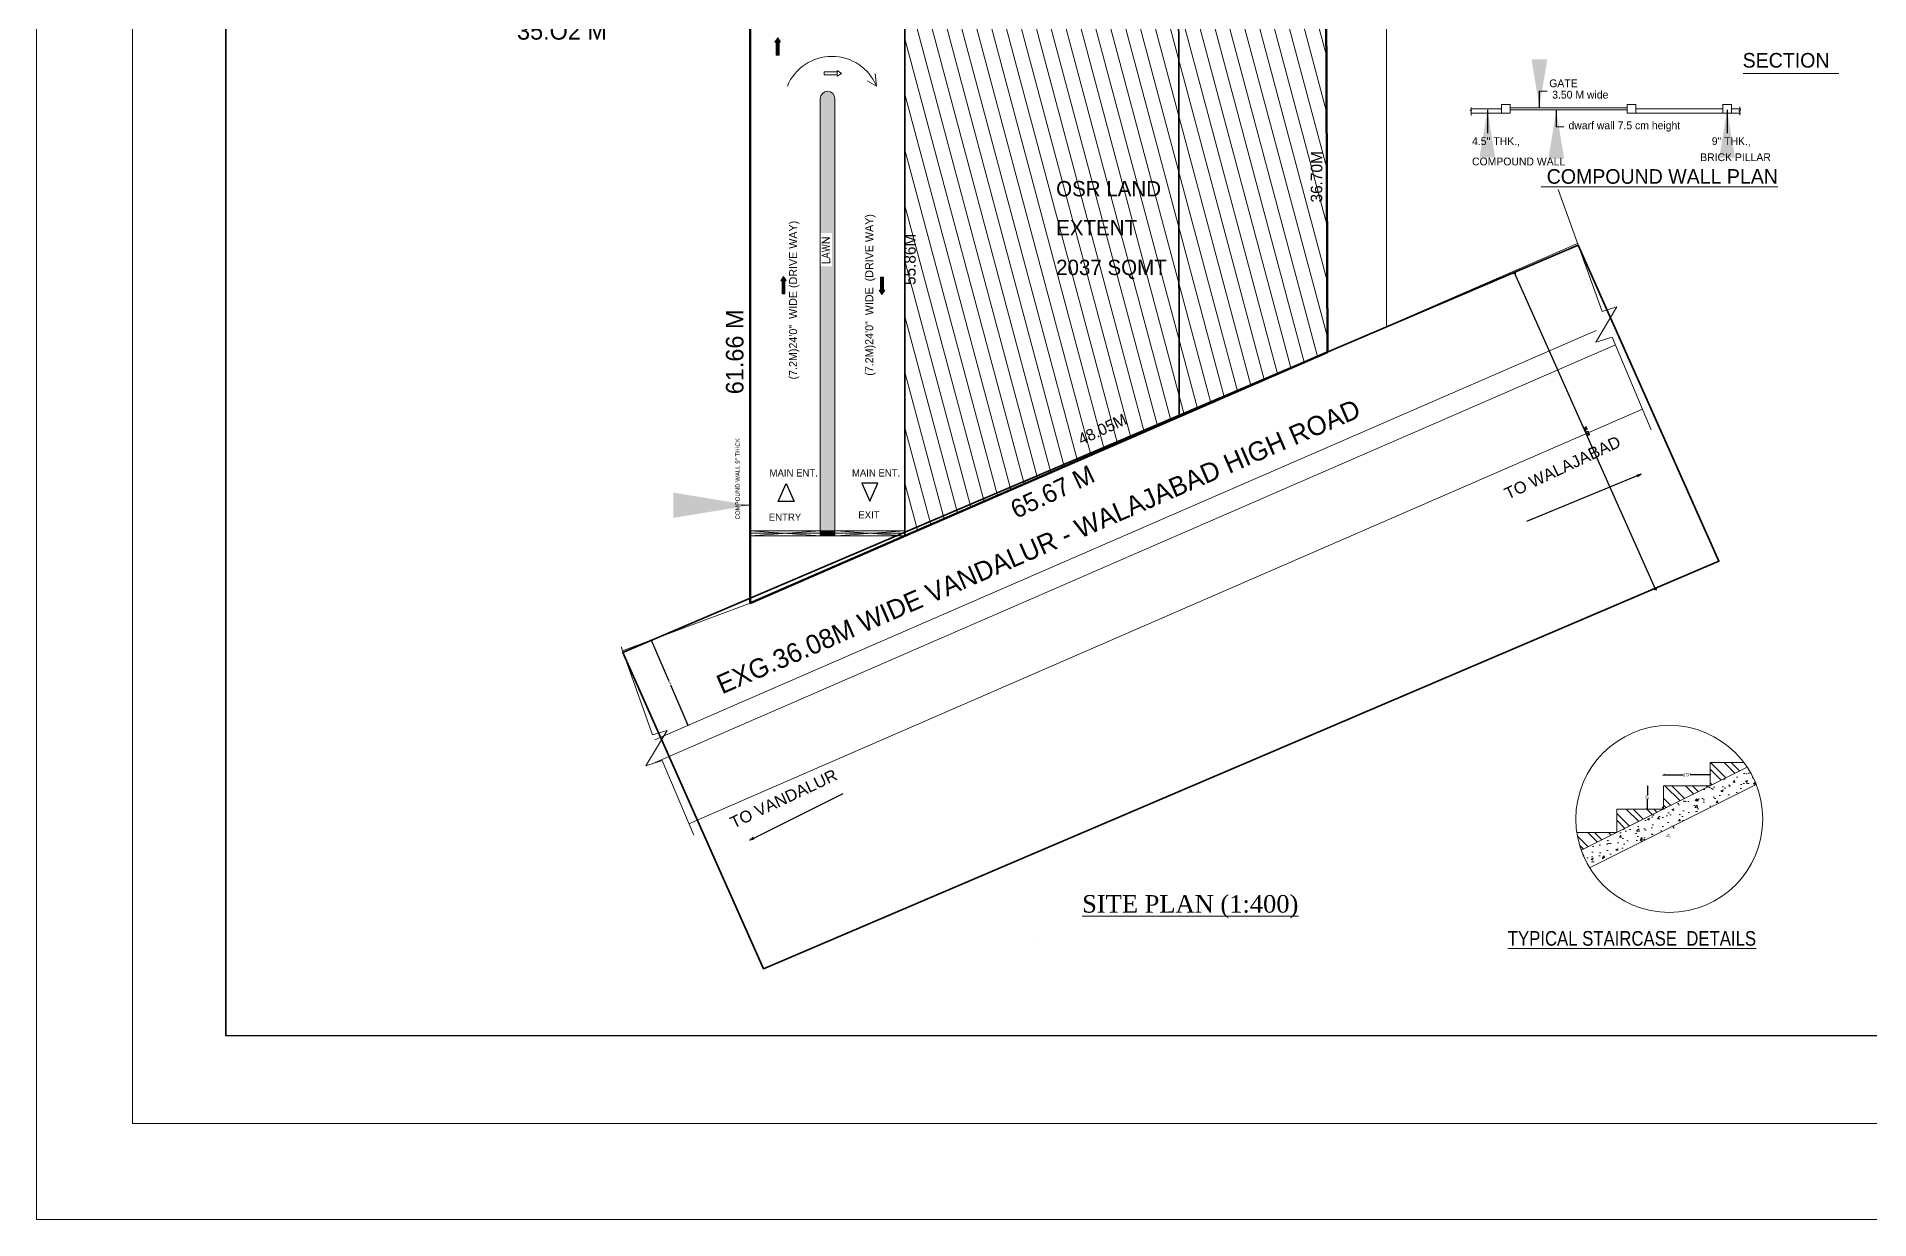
# Model space of a CAD drawing. Header units: metres. Extents: x 43 to 977, y 102 to 459.
# Drawn here: x 42.9 to 234.1, y 102.3 to 225.7 of the extents above; entities that cross this region are included whole.
import ezdxf
from ezdxf.enums import TextEntityAlignment as Align

# ---------------------------------------------------------------- set-up
doc = ezdxf.new("R2010")
doc.units = ezdxf.units.M
doc.header["$MEASUREMENT"] = 0
doc.header["$PDMODE"] = 3
doc.linetypes.add('CENTER', pattern=[2, 1.25, -0.25, 0.25, -0.25])
doc.linetypes.add('HIDDEN2', pattern=[0.1875, 0.125, -0.0625])
doc.layers.get('0').update_dxf_attribs({"lineweight": 0})
doc.layers.get('Defpoints').update_dxf_attribs({"lineweight": 0})
for name, color, linetype, lineweight in [('1', 8, 'Continuous', 0), ('4', 4, 'Continuous', 0), ('6', 6, 'Continuous', 0), ('8', 8, 'CENTER', 0), ('BLK_1_LVL_0_FRONT_SETBACK', 4, 'Continuous', 35), ('BO', 7, 'Continuous', 0), ('COL', 7, 'Continuous', 0), ('cw', 5, 'Continuous', 0), ('DIM', 6, 'Continuous', 0), ('DOOR', 1, 'Continuous', 0), ('ELEV', 2, 'Continuous', 0), ('FLOOR 03', 120, 'Continuous', 0), ('FLOOR-GROUND', 231, 'Continuous', 0), ('ILAND', 7, 'Continuous', 0), ('NOTIFIED_ROAD', 7, 'Continuous', 35), ('OSR_PLAN', 7, 'Continuous', 35), ('PLOT_BOUNDARY', 4, 'Continuous', 35), ('ROAD_WIDTH', 5, 'HIDDEN2', 5), ('TE', 9, 'Continuous', 0), ('TEXT', 130, 'Continuous', 0), ('Title', 3, 'Continuous', 0), ('WAL', 6, 'Continuous', 0), ('WALL', 7, 'Continuous', 0), ('WALL200', 41, 'Continuous', 0)]:
    doc.layers.add(name, color=color, linetype=linetype, lineweight=lineweight)
doc.styles.add('ARIAL', font='arial.ttf')
doc.styles.add('ARIAL NARROW', font='')
doc.styles.add('ROMANS', font='ROMANS.shx')
doc.styles.get("Standard").update_dxf_attribs({"font": 'romans.shx'})
doc.styles.add('style2', font='romantic.ttf')
doc.styles.add('style7', font='ARIALN.TTF', dxfattribs={"height": 9})
doc.styles.add('visa', font='swissc.ttf')
doc.styles.get('ARIAL NARROW').set_extended_font_data('Lydian BT')
doc.dimstyles.new('Copy of o3 400', dxfattribs={"dimscale": 0.23, "dimtxt": 0.9, "dimasz": 1, "dimexe": 5, "dimexo": 9, "dimgap": 0.23, "dimtad": 0, "dimlfac": 4, "dimzin": 3, "dimdsep": 46, "dimtxsty": 'visa', "dimblk": 'ARCHTICK', "dimcen": 0.09, "dimse1": 1, "dimse2": 1, "dimclrd": 7, "dimclre": 256, "dimclrt": 7, "dimadec": 0, "dimazin": 0, "dimtfac": 0.23, "dimtofl": 0, "dimtmove": 2, "dimatfit": 1, "dimldrblk": 'ARCHTICK', "dimfxl": 0, "dimtolj": 1, "dimtzin": 0, "dimarcsym": 0})
doc.dimstyles.new('Copy of S-2', dxfattribs={"dimtxt": 10.5, "dimasz": 5, "dimexe": 2, "dimexo": 50, "dimgap": 5, "dimtad": 0, "dimtoh": 1, "dimdec": 1, "dimzin": 0, "dimdsep": 46, "dimlunit": 4, "dimtxsty": 'ARIAL NARROW', "dimcen": 0.09, "dimdle": 3, "dimse1": 1, "dimse2": 1, "dimclrd": 35, "dimclre": 35, "dimclrt": 5, "dimadec": 0, "dimazin": 0, "dimtfac": 1, "dimtdec": 1, "dimtofl": 0, "dimtmove": 0, "dimatfit": 3, "dimfxl": 0, "dimtolj": 1, "dimtzin": 0, "dimarcsym": 0})
doc.dimstyles.new('Copy(2) of S-2', dxfattribs={"dimtxt": 10.5, "dimasz": 8, "dimexe": 2, "dimexo": 50, "dimgap": 5, "dimtad": 0, "dimtoh": 1, "dimdec": 1, "dimzin": 0, "dimdsep": 46, "dimlunit": 4, "dimtxsty": 'ARIAL NARROW', "dimcen": 0.09, "dimdle": 3, "dimse1": 1, "dimse2": 1, "dimclrd": 7, "dimclre": 13, "dimclrt": 7, "dimadec": 0, "dimazin": 0, "dimtfac": 1, "dimtdec": 1, "dimtofl": 0, "dimtmove": 0, "dimatfit": 3, "dimfxl": 0, "dimtolj": 1, "dimtzin": 0, "dimlwd": 13, "dimarcsym": 0})
doc.dimstyles.new('o3', dxfattribs={"dimscale": 0.23, "dimtxt": 0.9, "dimasz": 1, "dimexe": 5, "dimexo": 9, "dimgap": 0.23, "dimtad": 0, "dimzin": 3, "dimdsep": 46, "dimtxsty": 'visa', "dimblk": 'ARCHTICK', "dimcen": 0.09, "dimse1": 1, "dimse2": 1, "dimclrd": 7, "dimclre": 256, "dimclrt": 7, "dimadec": 0, "dimazin": 0, "dimtfac": 0.23, "dimtofl": 0, "dimtmove": 2, "dimatfit": 1, "dimldrblk": 'ARCHTICK', "dimfxl": 0, "dimtolj": 1, "dimtzin": 0, "dimarcsym": 0})
doc.dimstyles.new('S1', dxfattribs={"dimtxt": 0.27, "dimasz": 0.025, "dimexe": 3, "dimexo": 0, "dimgap": 0.025, "dimtad": 1, "dimzin": 4, "dimdsep": 46, "dimtxsty": 'ROMANS', "dimblk": 'ARR', "dimcen": 2.5, "dimse1": 1, "dimse2": 1, "dimclrd": 13, "dimclre": 10, "dimclrt": 43, "dimadec": 0, "dimazin": 0, "dimtfac": 0.6, "dimtix": 1, "dimtmove": 2, "dimatfit": 3, "dimldrblk": 'A', "dimfxl": 0, "dimtolj": 1, "dimtzin": 0, "dimarcsym": 0})

# ---------------------------------------------------------------- blocks, each defined once
blk = doc.blocks.new('_ArchTick')
at = {"color": 0, "const_width": 0.15}
blk.add_lwpolyline([(-0.5, -0.5), (0.5, 0.5)], dxfattribs=at)
blk = doc.blocks.new('*D641')
at = {"layer": 'Defpoints', "color": 0, "lineweight": 30}
for p in [(212.6, 145.08), (213.59, 143.31), (213.59, 143.31)]:
    blk.add_point(p, dxfattribs=at)
at = {"layer": 'WALL', "color": 7, "lineweight": -2}
for p, q in [((212.6, 145.08), (212.49, 145.29)), ((213.59, 143.31), (213.7, 143.11))]:
    blk.add_line(p, q, dxfattribs=at)
at = {"layer": 'WALL', "color": 7, "lineweight": -2, "xscale": 0.23, "yscale": 0.23, "zscale": 0.23}
for p, rotation in [((212.6, 145.08), 299.1256901499512), ((213.59, 143.31), 119.1256901499512)]:
    blk.add_blockref('_ArchTick', p, dxfattribs=dict(at, rotation=rotation))
at = {"layer": 'WALL', "color": 7, "insert": (213.1, 142.24), "char_height": 0.345, "attachment_point": 5, "rotation": 299.1257, "style": 'visa'}
blk.add_mtext('\\A1;5"', dxfattribs=at)
blk = doc.blocks.new('*D290')
at = {"layer": 'Defpoints', "color": 0, "lineweight": 30}
for p in [(217.48, 148.68), (212.6, 145.16), (217.48, 145.16)]:
    blk.add_point(p, dxfattribs=at)
at = {"layer": 'WALL', "color": 7, "lineweight": -2}
for p, q in [((212.6, 148.68), (214.68, 148.68)), ((217.48, 148.68), (215.4, 148.68))]:
    blk.add_line(p, q, dxfattribs=at)
at = {"layer": 'WALL', "color": 7, "lineweight": -2, "xscale": 0.23, "yscale": 0.23, "zscale": 0.23, "rotation": 180}
blk.add_blockref('_ArchTick', (212.6, 148.68), dxfattribs=at)
at = {"layer": 'WALL', "color": 7, "lineweight": -2, "xscale": 0.23, "yscale": 0.23, "zscale": 0.23}
blk.add_blockref('_ArchTick', (217.48, 148.68), dxfattribs=at)
at = {"layer": 'WALL', "color": 7, "insert": (215.04, 148.68), "char_height": 0.345, "attachment_point": 5, "style": 'visa'}
blk.add_mtext('\\A1;1\'0"', dxfattribs=at)
blk = doc.blocks.new('*D638')
at = {"layer": 'Defpoints', "color": 0, "lineweight": 30}
for p in [(212.6, 147.52), (210.93, 145.08), (212.6, 145.08)]:
    blk.add_point(p, dxfattribs=at)
at = {"layer": 'WALL', "color": 7, "lineweight": -2}
for p, q in [((210.93, 147.52), (210.93, 146.52)), ((210.93, 145.08), (210.93, 146.09))]:
    blk.add_line(p, q, dxfattribs=at)
at = {"layer": 'WALL', "color": 7, "lineweight": -2, "xscale": 0.23, "yscale": 0.23, "zscale": 0.23}
for p, rotation in [((210.93, 147.52), 90), ((210.93, 145.08), 270)]:
    blk.add_blockref('_ArchTick', p, dxfattribs=dict(at, rotation=rotation))
at = {"layer": 'WALL', "color": 7, "insert": (210.93, 146.3), "char_height": 0.345, "attachment_point": 5, "rotation": 90, "style": 'visa'}
blk.add_mtext('\\A1;6"', dxfattribs=at)
blk = doc.blocks.new('*D843')
at = {"layer": 'Defpoints', "color": 0, "lineweight": 30, "ltscale": 20}
for p in [(107.21, 162.79), (110.89, 153.82), (111.07, 153.91)]:
    blk.add_point(p, dxfattribs=at)
at = {"layer": 'TEXT', "color": 7, "lineweight": -2, "ltscale": 20}
for p, q in [((107.02, 162.71), (108.84, 158.53)), ((110.89, 153.82), (109.07, 158.01))]:
    blk.add_line(p, q, dxfattribs=at)
at = {"layer": 'TEXT', "color": 7, "lineweight": -2, "ltscale": 20, "xscale": 0.23, "yscale": 0.23, "zscale": 0.23}
for p, rotation in [((107.02, 162.71), 113.496472540876), ((110.89, 153.82), 293.496472540876)]:
    blk.add_blockref('_ArchTick', p, dxfattribs=dict(at, rotation=rotation))
at = {"layer": 'TEXT', "color": 7, "lineweight": 80, "ltscale": 20, "insert": (108.96, 158.27), "char_height": 0.207, "attachment_point": 5, "rotation": 293.4965, "style": 'visa'}
blk.add_mtext('\\A1;9.69', dxfattribs=at)
blk = doc.blocks.new('A')
at = {"layer": 'DIM', "linetype": 'ByBlock'}
for p, q in [((-5, 0), (5, 0)), ((-3, -3), (3, 3)), ((0, 5), (0, -5))]:
    blk.add_line(p, q, dxfattribs=at)
blk = doc.blocks.new('ARROW')
at = {"layer": 'WALL'}
blk.add_blockref('A', (0, 0), dxfattribs=at)
blk = doc.blocks.new('ARR')
at = {"layer": 'DIM'}
blk.add_blockref('ARROW', (0, 0), dxfattribs=at)
blk = doc.blocks.new('*D903')
at = {"layer": 'Defpoints', "color": 0, "linetype": 'ByBlock', "lineweight": 30}
for p in [(203.71, 203.9), (197.1, 200.96), (218.38, 170.94)]:
    blk.add_point(p, dxfattribs=at)
at = {"layer": 'ROAD_WIDTH', "color": 1, "linetype": 'ByBlock', "lineweight": -2}
blk.add_line((211.77, 168.02), (197.11, 200.94), dxfattribs=at)
at = {"layer": 'ROAD_WIDTH', "color": 1, "linetype": 'ByBlock', "lineweight": -2, "xscale": 0.025, "yscale": 0.025, "zscale": 0.025}
for p, rotation in [((197.1, 200.96), 114.0030880937854), ((211.78, 168), 294.0030880937854)]:
    blk.add_blockref('ARR', p, dxfattribs=dict(at, rotation=rotation))
at = {"layer": 'ROAD_WIDTH', "color": 1, "linetype": 'ByBlock', "lineweight": 30, "insert": (204.59, 184.54), "char_height": 0.27, "attachment_point": 5, "rotation": 294.0031, "style": 'ROMANS'}
blk.add_mtext('\\A1;36.08', dxfattribs=at)

msp = doc.modelspace()

# ---------------------------------------------------------------- hatches: boundary and pattern name
at = {"layer": '8'}
h = msp.add_hatch(dxfattribs=at)
h.set_pattern_fill('ANSI32', color=256, scale=4.063389, angle=90, style=0)
h.set_pattern_definition([(135, (-2711.4125, -298.6375), (-1.0774687, -1.0774687), []), (135, (-2711.4125, -297.9191), (-1.0774687, -1.0774687), [])])
h.paths.add_polyline_path([(207.72597, 145.0846), (207.72597, 142.64656), (212.60204, 145.0846)])
h.paths.add_polyline_path([(203.56367, 142.64656, 0.04900765), (204.02495, 140.79605), (207.72597, 142.64656)])
h.paths.add_polyline_path([(217.47811, 147.52263), (212.60204, 147.52263), (212.60204, 145.0846)])
h.paths.add_polyline_path([(217.47811, 147.52263), (221.34166, 149.45441, 0.015914745), (220.98261, 149.96066), (217.47811, 149.96066)])
h = msp.add_hatch(dxfattribs=at)
h.set_pattern_fill('AR-CONC', color=256, scale=0.304754, style=0)
h.set_pattern_definition([(50, (-460.4638, -81.2758), (2.1858802, -0.1912397), [0.2285656, -2.514222]), (355, (-460.4638, -81.2758), (-0.4228505, 2.292337), [0.1828525, -2.0113775]), (100.4514, (-460.2816, -81.2917), (1.7630314, 2.1010957), [0.194251, -2.13676]), (46.1842, (-460.4638, -80.6663), (3.252461, -0.504426), [0.342848, -3.771333]), (96.6356, (-460.1927, -80.7083), (2.848423, 2.968665), [0.291376, -3.205139]), (351.1842, (-460.4638, -80.6663), (2.848421, 2.968667), [0.274279, -3.017066]), (21, (-460.159, -80.8186), (1.819099, -1.226998), [0.2285656, -2.514222]), (326, (-460.159, -80.8186), (0.7415136, 2.209925), [0.1828525, -2.0113775]), (71.4514, (-460.0074, -80.9209), (2.5606134, 0.982925), [0.194251, -2.13676]), (37.5, (-460.4638, -81.2758), (0.0370577, 1.0145079), [0, -1.9869971, 0, -2.0418529, 0, -2.0189963]), (7.5, (-460.4638, -81.2758), (0.8017154, 1.2019861), [0, -1.1641609, 0, -1.941284, 0, -0.7695043]), (327.5, (-461.1434, -81.2758), (1.6268461, -0.0687369), [0, -0.7618854, 0, -2.3770824, 0, -3.1542056]), (317.5, (-461.4481, -81.2758), (1.777284, 0.305074), [0, -0.990451, 0, -1.5786265, 0, -2.239943])])
h.paths.add_polyline_path([(204.02495, 140.79605, 0.052233021), (204.90257, 138.96336), (222.28125, 147.6527, 0.052233021), (221.34166, 149.45441)])
at = {"layer": 'TE', "ltscale": 20}
h = msp.add_hatch(dxfattribs=at)
h.set_pattern_fill('ANSI31', color=256, scale=12, angle=60)
h.set_pattern_definition([(105, (-321884.5662, -37256.1197), (-1.4488887394, -0.388228568), [])])
h.paths.add_polyline_path([(177.4193, 229.44461), (133.49294, 229.44463), (133.49294, 173.59256), (177.55847, 192.74957)])
h.paths.add_polyline_path([(177.3472, 208.04517), (177.37358, 214.05972), (175.52614, 214.06782), (175.49975, 208.05328)], flags=24)
h.paths.add_polyline_path([(134.93415, 199.43588), (134.96054, 205.45042), (133.11309, 205.45853), (133.08671, 199.44398)], flags=9)
h.paths.add_polyline_path([(151.7346, 226.69246), (157.74915, 226.66607), (157.75725, 228.51352), (151.74271, 228.5399)], flags=24)
h.paths.add_polyline_path([(151.76669, 182.59226), (157.21395, 185.14234), (156.43066, 186.81554), (150.9834, 184.26546)], flags=24)
h.paths.add_polyline_path([(148.84878, 200.33494), (160.48908, 200.33494), (160.48908, 202.79823), (148.84878, 202.79823)], flags=24)
h.paths.add_polyline_path([(148.855, 204.51102), (156.45527, 204.51102), (156.45527, 206.93699), (148.855, 206.93699)], flags=24)
h.paths.add_polyline_path([(148.84878, 208.54353), (159.13249, 208.54353), (159.13249, 211.00682), (148.84878, 211.00682)], flags=24)
h.paths.add_polyline_path([(118.80993, 225.37381), (134.08973, 225.37381), (134.08973, 228.78725), (118.80993, 228.78725)], flags=9)
at = {"layer": 'TEXT', "lineweight": -2}
h = msp.add_hatch(color=256, dxfattribs=at)
h.paths.add_polyline_path([(120.21481, 225.53703), (120.50652, 225.08326), (119.9231, 225.08326)])
h.paths.add_polyline_path([(120.36066, 225.08326), (120.36066, 223.72658), (120.06895, 223.72658), (120.06895, 225.08326)])
at = {"layer": 'TEXT', "ltscale": 45}
h = msp.add_hatch(dxfattribs=at)
h.set_pattern_fill('GRASS', color=3, scale=0.507924, style=0)
h.set_pattern_definition([(90, (-104774.70835, 40408.3487), (-0.3591562218, 0.3591562218), [0.095235675, -0.623076769]), (45, (-104774.70835, 40408.3487), (-0.3591562219, 0.3591562219), [0.095235675, -0.412687925]), (135, (-104774.70835, 40408.3487), (-0.3591562219, -0.3591562219), [0.095235675, -0.412687925])])
edge = h.paths.add_edge_path()
edge.add_arc((125.41695, 219.19461), 0.76189, 0, 180)
edge.add_line((124.65507, 219.19461), (124.65507, 174.1226))
edge.add_line((124.65507, 174.1226), (125.25577, 174.1226))
edge.add_line((125.25577, 174.1226), (126.17884, 174.1226))
edge.add_line((126.17884, 174.1226), (126.17884, 219.19461))
h.paths.add_polyline_path([(125.87408, 201.69666), (125.87408, 205.17484), (124.65507, 205.17484), (124.65507, 201.69666)], flags=16)
at = {"layer": 'TEXT', "lineweight": -2}
h = msp.add_hatch(color=256, dxfattribs=at)
h.paths.add_polyline_path([(120.82432, 200.63466), (121.11603, 200.18089), (120.53261, 200.18089)])
h.paths.add_polyline_path([(120.97017, 200.18089), (120.97017, 198.82421), (120.67846, 198.82421), (120.67846, 200.18089)])
h = msp.add_hatch(color=256, dxfattribs=at)
h.paths.add_polyline_path([(131.09527, 198.74472), (130.80356, 199.19849), (131.38698, 199.19849)])
h.paths.add_polyline_path([(130.94941, 199.19849), (130.94941, 200.55517), (131.24112, 200.55517), (131.24112, 199.19849)])
at = {"layer": 'WAL', "ltscale": 45}
msp.add_hatch(color=8, dxfattribs=at).paths.add_polyline_path([(126.17884, 173.59256), (126.17884, 174.1226), (124.65507, 174.1226), (124.65507, 173.59256)])

# ---------------------------------------------------------------- linework, layer by layer
at = {"layer": '1'}
for p, q in [((204.02495, 140.79605), (221.34166, 149.45441)), ((204.90257, 138.96336), (222.28125, 147.6527))]:
    msp.add_line(p, q, dxfattribs=at)
at = {"layer": '4'}
msp.add_lwpolyline([(203.56367, 142.64656), (207.72597, 142.64656), (207.72597, 145.0846), (212.60204, 145.0846), (212.60204, 147.52263), (217.47811, 147.52263), (217.47811, 149.96066), (220.98261, 149.96066)], dxfattribs=at)
msp.add_circle((213.21155, 144.06875), 9.75213, dxfattribs=at)
at = {"layer": 'BLK_1_LVL_0_FRONT_SETBACK', "color": 2, "lineweight": 35, "ltscale": 20}
msp.add_lwpolyline([(162.00638, 239.64703), (91.17978, 239.64703), (91.17978, 228.2272), (117.3426, 228.2272), (117.3426, 166.57226), (162.05085, 186.0078), (162.09531, 186.0078)], close=True, dxfattribs=at)
at = {"layer": 'BO', "lineweight": -3, "ltscale": 20}
for p in [(62.64599, 428.8535), (356.36337, 121.45762)]:
    msp.add_line(p, (62.64599, 121.45762), dxfattribs=at)
msp.add_lwpolyline([(62.64599, 428.8535), (356.36337, 428.8535), (356.36337, 121.45762), (62.64599, 121.45762)], close=True, dxfattribs=at)
at = {"layer": 'COL', "color": 1, "linetype": 'Continuous', "ltscale": 20}
for p, q in [((199.65898, 219.97711), (200.45801, 219.97711)), ((192.43878, 217.97637), (192.59153, 217.87249)), ((192.53303, 217.97637), (192.43878, 217.97637)), ((192.53303, 218.26854), (192.53303, 217.97637)), ((192.53303, 218.12877), (193.34734, 218.12877)), ((195.71231, 218.12877), (192.53303, 218.12877)), ((195.71231, 218.5859), (195.71231, 217.67164)), ((196.62657, 218.5859), (195.71231, 218.5859)), ((196.62657, 217.67164), (196.62657, 218.5859)), ((196.62657, 218.5859), (196.62657, 217.67164)), ((196.62657, 218.22617), (202.72166, 218.22617)), ((196.62657, 218.023), (202.72166, 218.023)), ((202.72166, 218.22617), (208.81674, 218.22617)), ((202.72166, 218.023), (208.81674, 218.023)), ((208.81674, 217.67164), (208.81674, 218.5859)), ((208.81674, 218.5859), (208.81674, 217.67164)), ((208.81674, 218.5859), (209.731, 218.5859)), ((209.731, 218.5859), (209.731, 217.67164)), ((209.731, 218.12877), (218.79661, 218.12877)), ((218.79661, 218.5859), (218.79661, 217.67164)), ((218.79661, 218.5859), (219.71088, 218.5859)), ((219.71088, 218.5859), (219.71088, 217.67164)), ((220.65376, 218.12877), (219.71088, 218.12877)), ((220.61943, 217.97637), (220.46669, 217.87249)), ((220.57598, 218.31933), (220.57598, 218.02716)), ((220.57598, 218.02716), (220.67023, 218.02716)), ((220.57598, 217.92328), (220.57598, 217.47854)), ((192.53303, 217.87249), (192.53303, 217.42775)), ((192.59153, 217.87249), (192.53303, 217.87249)), ((196.62657, 217.67164), (192.53303, 217.67164)), ((201.42269, 216.25963), (202.22172, 216.25963)), ((208.81674, 217.67164), (219.71088, 217.67164)), ((220.65376, 217.67164), (218.79661, 217.67164)), ((220.46669, 217.87249), (220.52519, 217.87249))]:
    msp.add_line(p, q, dxfattribs=at)
at = {"layer": 'cw', "color": 5}
msp.add_line((147.33259, 131.66406), (147.33248, 131.66402), dxfattribs=at)
at = {"layer": 'ELEV'}
msp.add_line((220.91839, 221.8247), (230.88353, 221.8247), dxfattribs=at)
at = {"layer": 'FLOOR 03', "color": 161, "ltscale": 20}
for p, q in [((117.34097, 173.85803), (124.65507, 173.85758)), ((126.17884, 173.85758), (133.49294, 173.85758))]:
    msp.add_line(p, q, dxfattribs=at)
at = {"layer": 'FLOOR 03', "color": 30, "ltscale": 20}
for points in [[(82.32529, 397.71801), (177.49951, 397.71801), (177.21223, 376.99376), (177.21223, 284.04374), (177.55847, 192.74957)], [(117.34097, 166.57067), (117.34097, 228.22561), (82.32529, 228.22561), (82.32529, 397.71801)]]:
    msp.add_lwpolyline(points, dxfattribs=at)
at = {"layer": 'FLOOR-GROUND', "color": 2, "ltscale": 20}
msp.add_line((177.21223, 284.04374), (177.55847, 192.74957), dxfattribs=at)
at = {"layer": 'FLOOR-GROUND', "color": 6, "ltscale": 20}
msp.add_line((117.34097, 166.57067), (117.34097, 228.22561), dxfattribs=at)
at = {"layer": 'FLOOR-GROUND', "color": 7, "lineweight": 80, "ltscale": 20}
msp.add_line((117.34097, 166.57067), (177.55847, 192.74957), dxfattribs=at)
at = {"layer": 'FLOOR-GROUND', "color": 2, "ltscale": 20}
for points in [[(82.32529, 397.71801), (177.49951, 397.71801), (177.21223, 376.99376), (177.21223, 284.04374), (177.55847, 192.74957)], [(117.34097, 166.57067), (117.34097, 228.22561), (82.32529, 228.22561), (82.32529, 397.71801)]]:
    msp.add_lwpolyline(points, dxfattribs=at)
at = {"layer": 'FLOOR-GROUND', "color": 7, "lineweight": 80, "ltscale": 20}
for points in [[(82.32529, 397.71801), (177.49951, 397.71801), (177.21223, 376.99376), (177.21223, 284.04374), (177.55847, 192.74957)], [(117.34097, 166.57067), (117.34097, 228.22561), (82.32529, 228.22561), (82.32529, 397.71801)]]:
    msp.add_lwpolyline(points, dxfattribs=at)
at = {"layer": 'ILAND', "color": 2, "ltscale": 45}
msp.add_lwpolyline([(133.49294, 229.44463), (177.4193, 229.44461), (177.55847, 192.74957), (133.49294, 173.59256)], close=True, dxfattribs=at)
at = {"layer": 'NOTIFIED_ROAD', "color": 1, "lineweight": 35, "ltscale": 20}
msp.add_lwpolyline([(104.07161, 161.40626), (203.70562, 203.89916), (218.38303, 170.93795), (118.73649, 128.44101)], close=True, dxfattribs=at)
at = {"layer": 'OSR_PLAN', "color": 36, "lineweight": 35, "ltscale": 45}
msp.add_lwpolyline([(133.49294, 229.44463), (177.4193, 229.44461), (177.55847, 192.74957), (133.49294, 173.59256)], close=True, dxfattribs=at)
at = {"layer": 'PLOT_BOUNDARY', "color": 70, "lineweight": 35, "ltscale": 20}
msp.add_lwpolyline([(117.3426, 166.57226), (117.3426, 228.2272), (82.32691, 228.2272), (82.32691, 397.7196), (177.50114, 397.7196), (177.21386, 376.99535), (177.21386, 284.04533), (177.5601, 192.75116)], close=True, dxfattribs=at)
at = {"layer": 'ROAD_WIDTH', "color": 1, "linetype": 'ByBlock', "lineweight": 30}
msp.add_lwpolyline([(104.07161, 161.40626), (203.70562, 203.89916), (218.38303, 170.93795), (118.73649, 128.44101)], close=True, dxfattribs=at)
at = {"layer": 'TEXT', "color": 4, "linetype": 'Continuous'}
for q in [(130.37567, 221.79101), (129.55112, 221.04686)]:
    msp.add_line((130.51849, 220.49288), q, dxfattribs=at)
at = {"layer": 'TEXT'}
for p, q in [((124.65507, 174.1226), (117.34097, 173.59256)), ((117.34097, 174.1226), (124.65507, 173.59256)), ((126.33121, 174.1226), (133.49294, 173.6036)), ((133.49294, 174.11156), (126.33121, 173.59256))]:
    msp.add_line(p, q, dxfattribs=at)
at = {"layer": 'TEXT', "color": 4, "linetype": 'Continuous'}
for points in [[(120.50652, 225.08326), (119.9231, 225.08326), (120.21481, 225.54036), (120.21481, 225.54036)], [(120.36066, 223.72658), (120.06895, 223.72658), (120.06895, 225.08326), (120.36066, 225.08326)], [(125.0526, 221.6761), (125.0526, 221.96781), (126.40928, 221.96781), (126.40928, 221.6761)], [(126.40928, 221.53024), (126.40928, 222.11366), (126.86638, 221.82195), (126.86638, 221.82195)], [(121.11603, 200.18089), (120.53261, 200.18089), (120.82432, 200.63799), (120.82432, 200.63799)], [(120.97017, 198.82421), (120.67846, 198.82421), (120.67846, 200.18089), (120.97017, 200.18089)], [(130.80356, 199.19849), (131.38698, 199.19849), (131.09527, 198.74472), (131.09527, 198.74472)], [(130.94941, 200.5585), (131.24112, 200.5585), (131.24112, 199.19849), (130.94941, 199.19849)]]:
    msp.add_lwpolyline(points, close=True, dxfattribs=at)
msp.add_arc((125.87408, 218.5706), 5.0265, 22.4842239, 157.5157761, dxfattribs=at)
at = {"layer": 'WAL'}
for p, q in [((124.65507, 174.1226), (124.65507, 219.19461)), ((126.17884, 173.59256), (126.17884, 219.19461)), ((133.49294, 174.1226), (117.34097, 174.1226)), ((133.49294, 173.59256), (117.34097, 173.59256))]:
    msp.add_line(p, q, dxfattribs=at)
msp.add_lwpolyline([(124.65507, 174.1226), (126.17884, 174.1226), (126.17884, 173.59256), (124.65507, 173.59256)], close=True, dxfattribs=at)
msp.add_arc((125.41695, 219.19461, 0), 0.76189, 0, 180, dxfattribs=at)
at = {"layer": 'WALL'}
for p, q in [((183.71647, 195.4267), (183.71647, 404.11113)), ((203.65122, 204.09312), (183.71647, 195.4267)), ((205.57446, 194.98917), (107.41398, 152.31496)), ((207.58543, 193.49487), (107.12341, 149.8201)), ((210.41019, 186.78613), (110.94596, 143.54514)), ((117.34097, 166.57067), (104.01722, 161.60021))]:
    msp.add_line(p, q, dxfattribs=at)
at = {"layer": 'WALL', "color": 1, "linetype": 'Continuous', "ltscale": 20}
for p, q in [((201.6241, 209.70674), (206.21796, 196.98515)), ((205.54065, 193.77351), (207.74262, 197.45663)), ((206.21796, 196.98515), (207.74262, 197.45663)), ((207.24605, 194.30088), (205.54065, 193.77351)), ((211.3187, 184.62846), (207.24605, 194.30088)), ((103.87523, 161.99711), (107.15407, 152.83178)), ((106.47676, 149.62013), (108.67873, 153.30325)), ((107.15407, 152.83178), (108.67873, 153.30325)), ((108.18216, 150.1475), (106.47676, 149.62013)), ((111.45837, 142.36659), (108.18216, 150.1475))]:
    msp.add_line(p, q, dxfattribs=at)
at = {"layer": 'WALL', "ltscale": 20}
for points in [[(42.9277, 459.34744), (977.0464, 459.34744), (977.0464, 102.30568), (42.9277, 102.30568)], [(52.9277, 449.34744), (967.0464, 449.34744), (967.0464, 112.30568), (52.9277, 112.30568)]]:
    msp.add_lwpolyline(points, close=True, dxfattribs=at)
at = {"layer": 'WALL200', "lineweight": 30}
for points in [[(121.93597, 177.16261), (120.26604, 177.16261), (121.10101, 179.06357), (121.93597, 177.16261)], [(130.64612, 179.09047), (128.9762, 179.09047), (129.81116, 177.18951), (130.64612, 179.09047)]]:
    msp.add_lwpolyline(points, dxfattribs=at)

# ---------------------------------------------------------------- texts
at = {"layer": '6', "style": 'style7'}
msp.add_text('%%UTYPICAL STAIRCASE  DETAILS', height=1.5237708, dxfattribs=at).set_placement((196.3629, 130.84724))
at = {"layer": 'TEXT', "style": 'ARIAL NARROW'}
for s, height, p in [('SECTION', 1.523771, (220.86033, 222.42455)), ('GATE', 0.812678, (200.69121, 220.3791)), ('3.50 M wide ', 0.8126778, (200.99596, 219.19672)), ('dwarf wall 7.5 cm height', 0.8126778, (202.69184, 215.99356)), ("4.5'' THK., ", 0.8126778, (192.63636, 214.34345)), ('9" THK., ', 0.812678, (217.63848, 214.34345)), ('COMPOUND WALL', 0.8126778, (192.63636, 212.22429)), (' BRICK PILLAR', 0.8126778, (216.13138, 212.67075)), ('%%u COMPOUND WALL PLAN', 1.5237708, (199.85696, 210.31))]:
    msp.add_text(s, height=height, dxfattribs=at).set_placement(p)
for s, height, rotation, p in [('36.70M', 1.2, 89.7486843, (177.009, 208.35457)), ('(7.2M)24\'0"  WIDE  (DRIVE WAY)', 0.8347614, 90, (130.18372, 190.28281)), ('(7.2M)24\'0"  WIDE (DRIVE WAY)', 0.8347614, 90, (122.23814, 189.8966)), ('55.86M', 1.2, 89.7486843, (134.59595, 199.74527)), ('48.05M', 1.2, 25.0861748, (151.9016, 183.03034)), ('COMPOUND WALL 9" THICK ', 0.4571312, 90, (116.26629, 175.29958))]:
    msp.add_text(s, height=height, rotation=rotation, dxfattribs=at).set_placement(p)
at = {"layer": 'TEXT', "color": 7, "style": 'ARIAL NARROW'}
msp.add_text('EXG.36.08M WIDE VANDALUR - WALAJABAD HIGH ROAD ', height=2, rotation=23.4964725, dxfattribs=at).set_placement((147.74322, 172.62963), align=Align.MIDDLE_CENTER)
at = {"layer": 'TEXT', "color": 2, "style": 'ARIAL NARROW'}
for s, p in [('MAIN ENT.', (119.36791, 179.77661)), ('MAIN ENT.', (127.96154, 179.77661)), ('ENTRY', (119.29226, 175.17237)), ('EXIT', (128.62937, 175.39986))]:
    msp.add_text(s, height=0.745323, dxfattribs=at).set_placement(p)
at = {"layer": 'TEXT', "color": 4, "style": 'style2'}
msp.add_text('%%USITE PLAN (1:400)', height=1.828525, dxfattribs=at).set_placement((163.24748, 134.29388), align=Align.CENTER)
at = {"layer": 'TEXT', "lineweight": -3, "insert": (124.8367, 201.90535), "char_height": 0.834761, "width": 26.732654, "attachment_point": 1, "rotation": 90}
msp.add_mtext('LAWN', dxfattribs=at)
at = {"layer": 'Title', "color": 5, "style": 'ARIAL'}
for s, p in [('TO WALAJABAD', (202.06756, 180.7148)), ('TO VANDALUR', (120.82959, 146.17673))]:
    msp.add_text(s, height=1.2190166, rotation=25.3006954, dxfattribs=at).set_placement(p, align=Align.MIDDLE_CENTER)
at = {"layer": 'WALL', "style": 'ARIAL NARROW'}
for s, p in [('OSR LAND', (149.25933, 208.99627)), ('EXTENT', (149.25933, 204.93266)), ('2037 SQMT', (149.25933, 200.78768))]:
    msp.add_text(s, height=1.6, dxfattribs=at).set_placement(p)
at = {"layer": 'WALL', "color": 171, "lineweight": -3, "insert": (97.72009, 226.24193), "char_height": 1.828525, "attachment_point": 5, "style": 'ARIAL NARROW'}
msp.add_mtext('35.O2 M', dxfattribs=at)
at = {"layer": 'WALL', "color": 171, "lineweight": -3, "attachment_point": 5, "style": 'ARIAL NARROW'}
for s, insert, char_height, rotation in [('61.66 M', (115.74543, 192.77555), 1.828525, 90), ('65.67 M', (148.8816, 178.17949), 1.92, 25.3760481)]:
    msp.add_mtext(s, dxfattribs=dict(at, insert=insert, char_height=char_height, rotation=rotation))

# ---------------------------------------------------------------- dimensions: what is measured, and where the dimension line sits
at = {"layer": 'ROAD_WIDTH', "color": 1, "linetype": 'ByBlock', "lineweight": 30}
dim = msp.add_aligned_dim(p1=(218.38303, 170.93795), p2=(203.70562, 203.89916), distance=7.22739, dimstyle='S1', override={"dimpost": '\\X', "dimclrd": 1, "dimclrt": 1}, dxfattribs=at)
dim.commit()
dim.dimension.update_dxf_attribs({"geometry": '*D903', "text_midpoint": (204.5881, 184.54364)})
at = {"layer": 'TEXT', "lineweight": 80, "ltscale": 20}
dim = msp.add_aligned_dim(p1=(107.20992, 162.79126), p2=(111.07286, 153.90562), distance=-0.20299, dimstyle='o3', override={"dimpost": '\\X'}, dxfattribs=at)
dim.commit()
dim.dimension.update_dxf_attribs({"geometry": '*D843', "text_midpoint": (108.95524, 158.26751)})
at = {"layer": 'WALL'}
dim = msp.add_linear_dim(base=(210.93042, 145.0846), p1=(212.60204, 147.52263), p2=(212.60204, 145.0846), angle=90, text='6"', dimstyle='o3', override={"dimtxt": 1.5, "dimpost": '\\X'}, dxfattribs=at)
dim.commit()
dim.dimension.update_dxf_attribs({"geometry": '*D638', "text_midpoint": (210.93042, 146.30361)})
dim = msp.add_linear_dim(base=(217.47811, 148.6848), p1=(212.60204, 145.15638), p2=(217.47811, 145.15638), text='1\'0"', dimstyle='o3', override={"dimtxt": 1.5, "dimpost": '\\X'}, dxfattribs=at)
dim.commit()
dim.dimension.update_dxf_attribs({"geometry": '*D290', "text_midpoint": (215.04007, 148.6848)})
dim = msp.add_linear_dim(base=(213.59191, 143.30803), p1=(212.60204, 145.0846), p2=(213.59191, 143.30803), angle=299.1256901, text='5"', dimstyle='o3', override={"dimtxt": 1.5, "dimpost": '\\X'}, dxfattribs=at)
dim.commit()
dim.dimension.update_dxf_attribs({"geometry": '*D641', "text_midpoint": (213.09697, 142.23648), "dimtype": 161})

# ---------------------------------------------------------------- leaders
at = {"layer": 'DOOR'}
for points in [[(199.65898, 218.29612), (199.65898, 219.97711)], [(194.23817, 218.01655), (194.23817, 215.57046)], [(201.42269, 217.94062), (201.42269, 216.25963)], [(219.24029, 218.01655), (219.24029, 215.57046)]]:
    msp.add_leader(points, dimstyle='Copy of S-2', override={"dimgap": 5, "dimtad": 0}, dxfattribs=at)
at = {"layer": 'TE', "color": 22, "ltscale": 20}
for points, override in [([(210.29016, 180.0138), (198.32117, 175.08504)], {"dimasz": 2, "dimgap": 0.23, "dimtad": 0, "dimldrblk": 'Open30'}), ([(117.30472, 141.84467), (127.05784, 146.73406)], {"dimasz": 2, "dimldrblk": 'Open30'})]:
    msp.add_leader(points, dimstyle='Copy of o3 400', override=override, dxfattribs=at)
at = {"layer": 'WALL'}
msp.add_leader([(117.34097, 176.77893), (116.37098, 176.77893)], dimstyle='Copy(2) of S-2', override={"dimgap": 5, "dimtad": 0}, dxfattribs=at)

doc.saveas('drawing.dxf')
